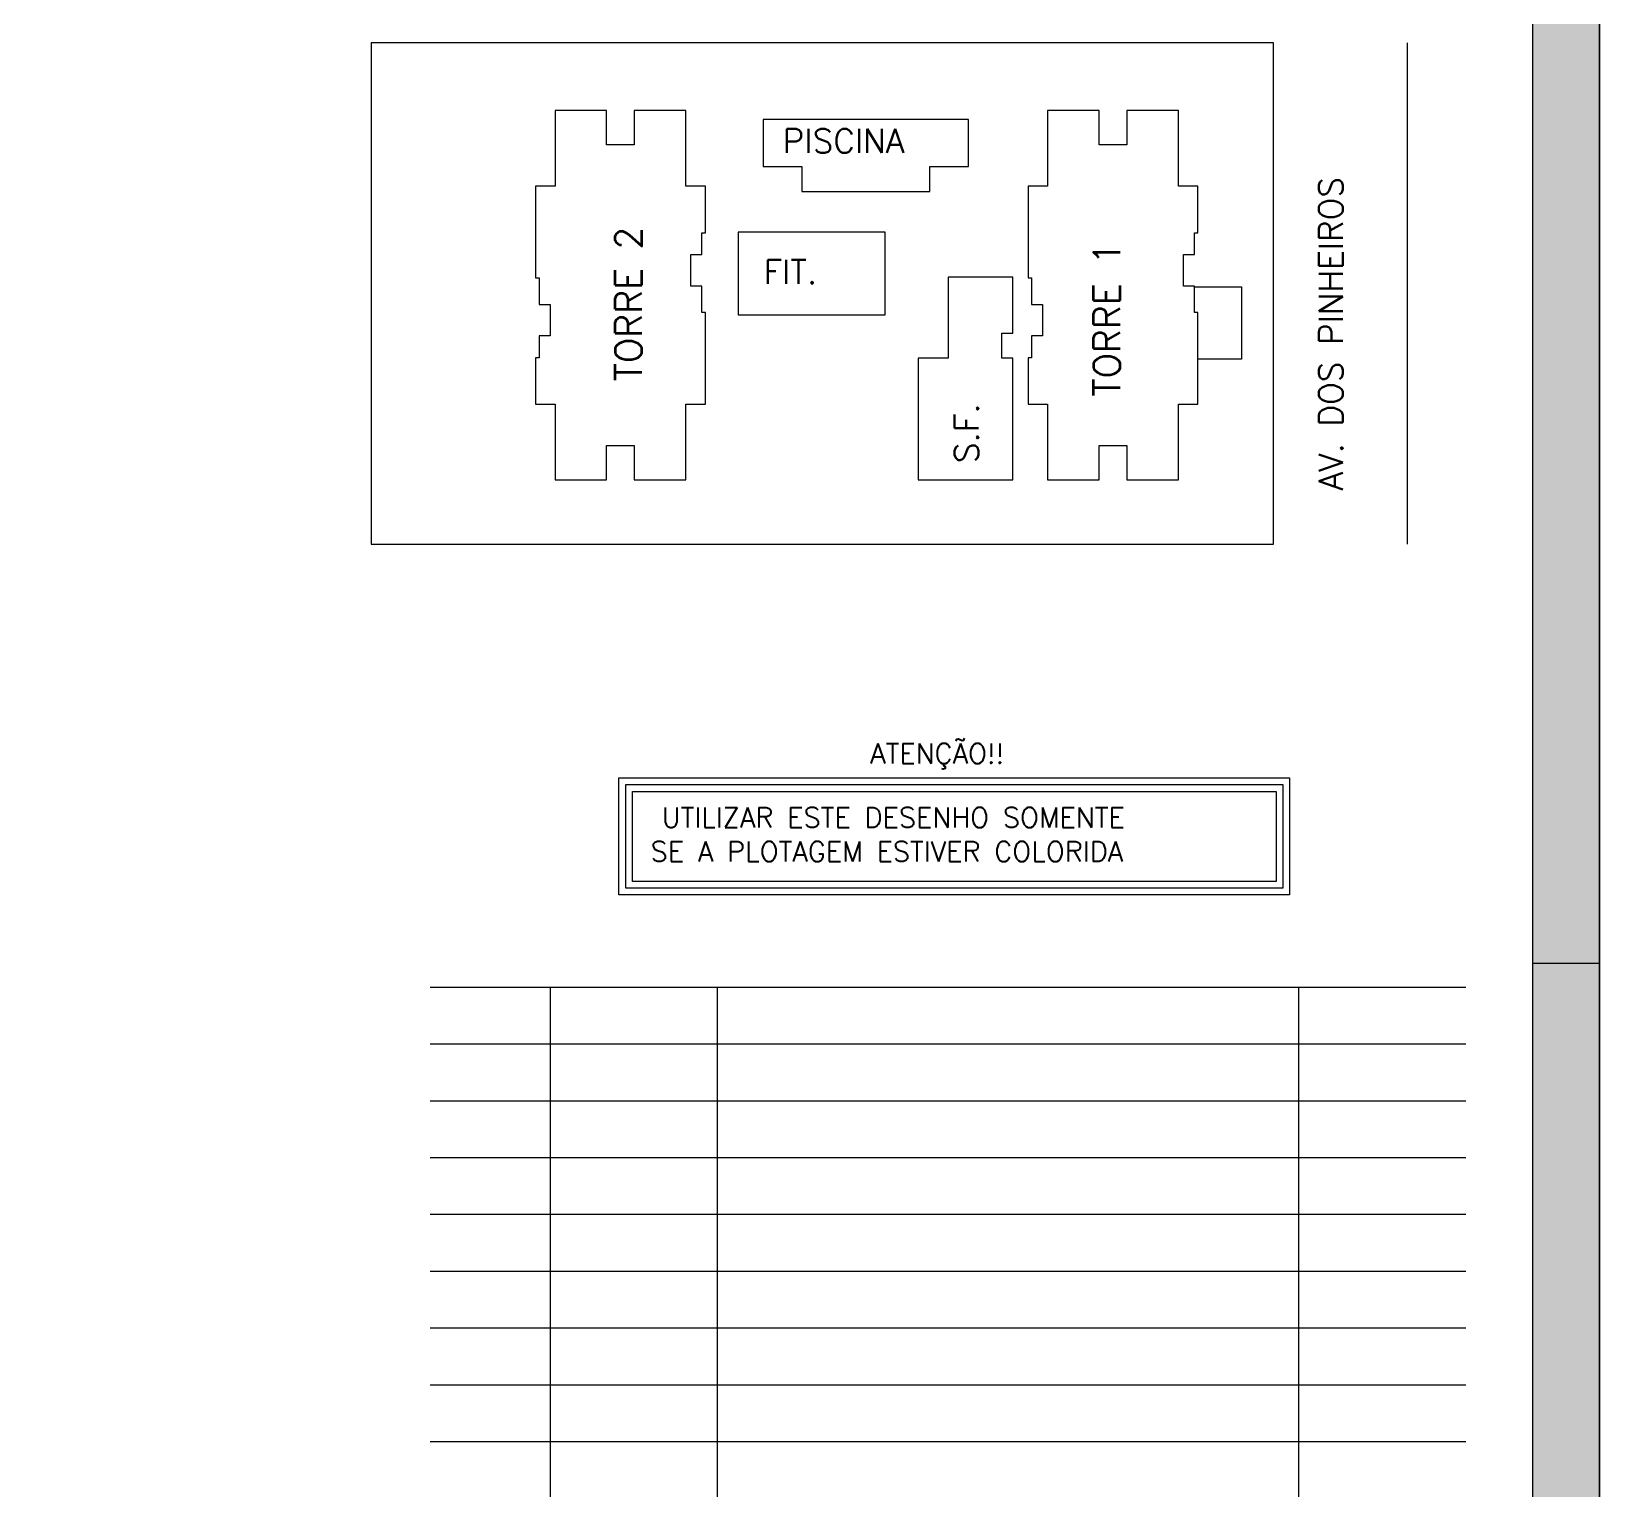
# Model space of a CAD drawing. Extents: x -6512 to 358, y -483 to 3722.
# Drawn here: x -816 to 358, y 608 to 1699 of the extents above; entities that cross this region are included whole.
import ezdxf

# ---------------------------------------------------------------- set-up
doc = ezdxf.new("R2010")
doc.units = 0
doc.header["$LTSCALE"] = 100
doc.header["$MEASUREMENT"] = 0
doc.layers.get('0').update_dxf_attribs({"color": 245, "linetype": 'CONTINUOUS'})
for name, color, linetype in [('01', 7, 'CONTINUOUS'), ('104', 7, 'CONTINUOUS'), ('16', 5, 'CONTINUOUS'), ('235', 7, 'CONTINUOUS'), ('30', 7, 'CONTINUOUS'), ('TEX1', 7, 'CONTINUOUS')]:
    doc.layers.add(name, color=color, linetype=linetype)
doc.styles.get("Standard").update_dxf_attribs({"font": 'ROMANS.SHX'})

# ---------------------------------------------------------------- blocks, each defined once
blk = doc.blocks.new('CARIMBO_UNION', base_point=(735.032049, -4583.115153))
for p, q in [((718.532049, -4554.705153), (734.032049, -4554.705153)), ((720.332049, -4564.905153), (720.332049, -4554.705153)), ((722.832049, -4564.905153), (722.832049, -4554.705153)), ((731.532049, -4564.905153), (731.532049, -4554.705153)), ((718.532049, -4555.555153), (734.032049, -4555.555153)), ((718.532049, -4556.405153), (734.032049, -4556.405153)), ((718.532049, -4557.255153), (734.032049, -4557.255153)), ((718.532049, -4558.105153), (734.032049, -4558.105153)), ((718.532049, -4558.955153), (734.032049, -4558.955153)), ((718.532049, -4559.805153), (734.032049, -4559.805153)), ((718.532049, -4560.655153), (734.032049, -4560.655153)), ((718.532049, -4561.505153), (734.032049, -4561.505153)), ((718.532049, -4562.355153), (734.032049, -4562.355153)), ((718.532049, -4563.205153), (734.032049, -4563.205153)), ((718.532049, -4564.055153), (734.032049, -4564.055153)), ((718.532049, -4564.905153), (734.032049, -4564.905153)), ((718.532049, -4569.135153), (734.032049, -4569.135153)), ((718.532049, -4573.365153), (734.032049, -4573.365153)), ((718.532049, -4574.415153), (734.032049, -4574.415153)), ((728.432049, -4574.415153), (728.432049, -4575.465153)), ((718.532049, -4575.465153), (734.032049, -4575.465153)), ((718.532049, -4576.515153), (734.032049, -4576.515153)), ((728.432049, -4577.565153), (734.032049, -4577.565153)), ((718.532049, -4578.615153), (734.032049, -4578.615153)), ((730.032049, -4580.215153), (734.032049, -4580.215153)), ((718.532049, -4581.815153), (734.032049, -4581.815153)), ((722.032049, -4582.465153), (722.032049, -4581.815153)), ((726.032049, -4582.465153), (726.032049, -4581.815153)), ((730.032049, -4582.465153), (730.032049, -4581.815153)), ((718.532049, -4582.465153), (734.032049, -4582.465153))]:
    blk.add_line(p, q)
at = {"layer": 'TEX1'}
for s, height, p in [('REV. Nº', 0.25, (718.741573, -4564.505153)), ('DATA', 0.25, (721.123716, -4564.505153)), ('DESCRIÇÃO DA REVISÃO', 0.25, (723.032049, -4564.505153)), ('RESP.', 0.25, (732.34505, -4564.505153)), ('Empreendimento', 0.15, (718.632049, -4569.335153)), ('Nome do Empreendimento', 0.15, (718.632049, -4573.565153)), ('Endereço do Empreendimento', 0.15, (718.632049, -4574.615153)), ('Código do Empreendimento', 0.15, (728.532049, -4574.615153)), ('Disciplina', 0.15, (718.632049, -4575.665153)), ('Título do Desenho', 0.15, (718.632049, -4576.715153)), ('Fase', 0.15, (728.532049, -4576.715153)), ('Nome do Arquivo', 0.15, (728.532049, -4577.765153)), ('Folha', 0.15, (730.132049, -4578.815153)), ('Revisão', 0.15, (730.132049, -4580.415153)), ('Responsável', 0.15, (718.632049, -4582.015153)), ('Coordenador', 0.15, (722.132049, -4582.015153)), ('Desenhista', 0.15, (726.132049, -4582.015153)), ('Escala', 0.15, (730.132049, -4582.015153))]:
    blk.add_text(s, height=height, dxfattribs=at).set_placement(p)

msp = doc.modelspace()

# ---------------------------------------------------------------- linework, layer by layer
for p, q in [((213.745305, 1690.712621), (213.745305, 1315.712621)), ((307.693989, 1002.336186), (357.693989, 1002.336186))]:
    msp.add_line(p, q)
for points in [[(-6512.306011, -482.663814), (357.693989, -482.663814), (357.693989, 3722.336186), (-6512.306011, 3722.336186), (-6512.306011, -482.663814)], [(307.693989, 3722.336186), (357.693989, 3722.336186), (357.693989, -482.663814), (307.693989, -482.663814), (307.693989, 3722.336186)], [(-6387.306011, -432.663814), (307.693989, -432.663814), (307.693989, 3672.336186), (-6387.306011, 3672.336186), (-6387.306011, -432.663814)], [(-561.254695, 1690.712621), (-561.254695, 1315.712621), (113.745305, 1315.712621), (113.745305, 1690.712621), (-561.254695, 1690.712621)], [(-427.529695, 1495.037621), (-427.529695, 1471.563192), (-435.779695, 1471.563192), (-435.779695, 1455.212621), (-438.404695, 1455.212621), (-438.404695, 1420.412621), (-423.779695, 1420.412621), (-423.779695, 1363.787621), (-385.229695, 1363.787621), (-385.229695, 1389.512621), (-364.529695, 1389.512621), (-364.529695, 1363.787621), (-325.979695, 1363.787621), (-325.979695, 1420.412621), (-311.354695, 1420.412621), (-311.354695, 1488.962621), (-313.979695, 1488.962621), (-313.979695, 1508.837621), (-322.229695, 1508.837621), (-322.229695, 1532.31205), (-313.979695, 1532.31205), (-313.979695, 1548.662621), (-311.354695, 1548.662621), (-311.354695, 1583.462621), (-325.979695, 1583.462621), (-325.979695, 1640.087621), (-364.529695, 1640.087621), (-364.529695, 1614.36262), (-385.229695, 1614.36262), (-385.229695, 1640.087621), (-423.779695, 1640.087621), (-423.779695, 1583.462621), (-438.404695, 1583.462621), (-438.404695, 1514.912621), (-435.779695, 1514.912621), (-435.779695, 1495.037621), (-427.529695, 1495.037621)], [(-268.134335, 1633.507562), (-268.134335, 1598.257562), (-239.077396, 1598.257562), (-239.077396, 1579.507562), (-143.433451, 1579.507562), (-143.433451, 1598.257562), (-114.376512, 1598.257562), (-114.376512, 1633.507562), (-268.134335, 1633.507562)], [(-59.017195, 1495.037621), (-59.017195, 1471.563192), (-67.267195, 1471.563192), (-67.267195, 1455.212621), (-69.892195, 1455.212621), (-69.892195, 1420.412621), (-55.267195, 1420.412621), (-55.267195, 1363.787621), (-16.717195, 1363.787621), (-16.717195, 1389.512621), (3.982805, 1389.512621), (3.982805, 1363.787621), (42.532805, 1363.787621), (42.532805, 1420.412621), (57.157805, 1420.412621), (57.157805, 1488.962621), (54.532805, 1488.962621), (54.532805, 1508.837621), (46.282805, 1508.837621), (46.282805, 1532.31205), (54.532805, 1532.31205), (54.532805, 1548.662621), (57.157805, 1548.662621), (57.157805, 1583.462621), (42.532805, 1583.462621), (42.532805, 1640.087621), (3.982805, 1640.087621), (3.982805, 1614.36262), (-16.717195, 1614.36262), (-16.717195, 1640.087621), (-55.267195, 1640.087621), (-55.267195, 1583.462621), (-69.892195, 1583.462621), (-69.892195, 1514.912621), (-67.267195, 1514.912621), (-67.267195, 1495.037621), (-59.017195, 1495.037621)], [(54.532805, 1508.230065), (89.642939, 1508.230065), (89.642939, 1454.064682), (57.157805, 1454.064682)]]:
    msp.add_lwpolyline(points)
at = {"layer": '01'}
for points in [[(-375.961005, 1140.776196), (125.655859, 1140.776196), (125.655859, 1053.250438), (-375.961005, 1053.250438), (-375.961005, 1140.776196)], [(-370.961005, 1135.776196), (120.655859, 1135.776196), (120.655859, 1058.250438), (-370.961005, 1058.250438), (-370.961005, 1135.776196)], [(-365.961005, 1130.776196), (115.655859, 1130.776196), (115.655859, 1063.250438), (-365.961005, 1063.250438), (-365.961005, 1130.776196)]]:
    msp.add_lwpolyline(points, dxfattribs=at)
at = {"layer": '104'}
msp.add_lwpolyline([(-375.961005, 1140.776196), (125.655859, 1140.776196), (125.655859, 1053.250438), (-375.961005, 1053.250438), (-375.961005, 1140.776196)], dxfattribs=at)
at = {"layer": '235'}
for points in [[(307.693989, 3722.336186), (357.693989, 3722.336186), (357.693989, -482.663814)], [(307.693989, 3722.336186), (357.693989, -482.663814), (357.693989, -482.663814)], [(307.693989, 3722.336186), (357.693989, -482.663814), (307.693989, -482.663814)], [(307.693989, 3722.336186), (307.693989, -482.663814), (307.693989, -482.663814)], [(307.693989, 3722.336186), (307.693989, -482.663814), (307.693989, 3722.336186)]]:
    msp.add_solid(points, dxfattribs=at)
at = {"layer": '30'}
for points in [[(-286.903809, 1549.103035), (-286.903809, 1487.328428), (-176.888328, 1487.328428), (-176.888328, 1549.103035), (-286.903809, 1549.103035)], [(-81.213728, 1515.567644), (-129.801036, 1515.567644), (-129.801036, 1454.816452), (-152.146735, 1454.816452), (-152.146735, 1363.767249), (-81.215333, 1363.767249), (-81.215333, 1454.815952), (-89.524706, 1454.815952), (-89.524706, 1473.627031), (-81.215333, 1473.627031), (-81.213728, 1515.567644)]]:
    msp.add_lwpolyline(points, dxfattribs=at)

# ---------------------------------------------------------------- block references
at = {"xscale": 50, "yscale": 50}
msp.add_blockref('CARIMBO_UNION', (307.693989, -436.163814), dxfattribs=at)

# ---------------------------------------------------------------- texts
msp.add_text('PISCINA', height=18).set_placement((-253.471941, 1608.413602))
for s, height, p in [('AV. DOS PINHEIROS', 18, (165.59726, 1355.870045)), ('TORRE 2', 20, (-358.797211, 1437.479353)), ('TORRE 1', 20, (-0.905622, 1426.095835))]:
    msp.add_text(s, height=height, rotation=-270).set_placement(p)
at = {"layer": '01'}
msp.add_text('FIT.', height=18, dxfattribs=at).set_placement((-267.775819, 1510.403779))
msp.add_text('S.F.', height=18, rotation=-270, dxfattribs=at).set_placement((-106.900692, 1376.33873))
at = {"layer": '16'}
for s, p in [('ATENÇÃO!!', (-188.092064, 1151.553996)), ('UTILIZAR ESTE DESENHO SOMENTE', (-344.006791, 1103.763276)), ('SE A PLOTAGEM ESTIVER COLORIDA', (-352.33243, 1078.297536))]:
    msp.add_text(s, height=15, dxfattribs=at).set_placement(p)

doc.saveas('drawing.dxf')
